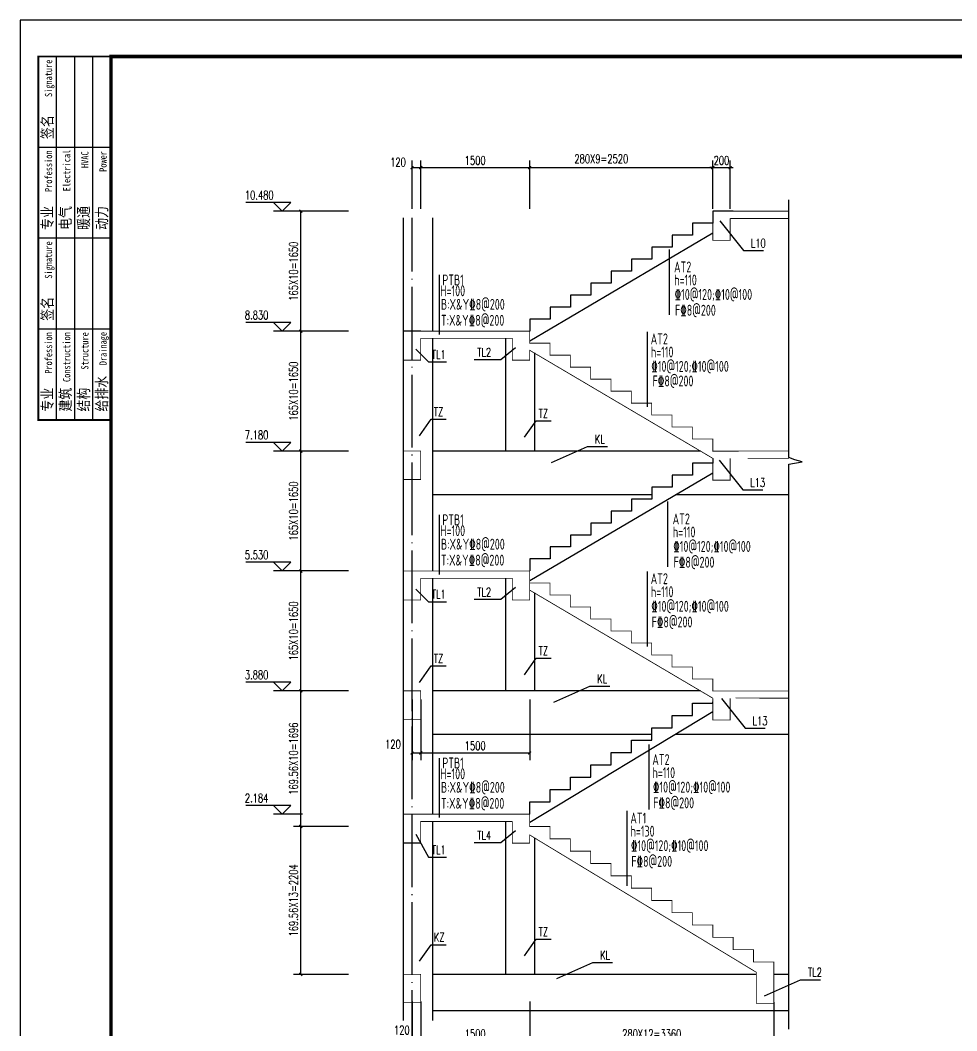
# Model space of a CAD drawing. Extents: x 1051052 to 1482120, y -981644 to -673261.
# Drawn here: x 1422720 to 1448506, y -967454 to -939644 of the extents above; entities that cross this region are included whole.
import ezdxf

# ---------------------------------------------------------------- set-up
doc = ezdxf.new("R2010")
doc.units = 0
doc.header["$LTSCALE"] = 1000
doc.header["$MEASUREMENT"] = 0
doc.linetypes.add('DOTE', pattern=[2.42, 2, -0.2, 0.02, -0.2])
for name, color, linetype in [('A-Fixt', 81, 'Continuous'), ('DIM_ELEV', 3, 'Continuous'), ('DIM_LEAD', 3, 'Continuous'), ('DIM_SYMB', 3, 'Continuous'), ('DOTE', 1, 'DOTE'), ('PUB_DIM', 3, 'Continuous'), ('PUB_TEXT', 7, 'Continuous'), ('S_E_STAIR', 4, 'Continuous'), ('TK', 142, 'Continuous'), ('填充', 8, 'Continuous'), ('楼梯板', 4, 'Continuous')]:
    doc.layers.add(name, color=color, linetype=linetype)
doc.styles.add('_TCH_DIM', font='SIMPLEX', dxfattribs={"bigfont": 'GBCBIG'})
doc.styles.add('_TCH_DIM_T3', font='SIMPLEX', dxfattribs={"width": 0.705882, "bigfont": 'GBCBIG'})
doc.styles.add('HYZT1', font='', dxfattribs={"width": 0.8})
doc.styles.add('TSSD_Norm', font='Tssdeng.shx', dxfattribs={"width": 0.7, "bigfont": 'hztxt.shx'})
doc.styles.get('HYZT1').set_extended_font_data('SimSun')
doc.dimstyles.new('TCH-50&&80', dxfattribs={"dimtxt": 238, "dimasz": 80, "dimexe": 200, "dimexo": 240, "dimgap": 80, "dimtad": 1, "dimdec": 0, "dimlfac": 0.5, "dimzin": 0, "dimdsep": 46, "dimtxsty": '_TCH_DIM_T3', "dimblk": 'ARCHTICK', "dimcen": 0.09, "dimclrt": 7, "dimazin": 2, "dimtfac": 1, "dimtdec": 0, "dimtix": 1, "dimtmove": 2, "dimatfit": 3, "dimfxl": 0, "dimtolj": 1, "dimtzin": 0, "dimarcsym": 0})

# ---------------------------------------------------------------- blocks, each defined once
blk = doc.blocks.new('_ArchTick')
at = {"color": 0, "linetype": 'ByBlock', "const_width": 0.4}
blk.add_lwpolyline([(-0.5, -0.5), (0.5, 0.5)], dxfattribs=at)
blk = doc.blocks.new('*D653')
at = {"layer": 'Defpoints', "color": 0, "transparency": 16777216}
for p in [(1433747, -943701), (1433507, -945079), (1433747, -945079)]:
    blk.add_point(p, dxfattribs=at)
at = {"layer": 'PUB_DIM', "color": 0, "lineweight": -2, "transparency": 16777216}
for p, q in [((1433507, -944839), (1433507, -943501)), ((1433747, -944839), (1433747, -943501)), ((1433507, -943701), (1433747, -943701))]:
    blk.add_line(p, q, dxfattribs=at)
at = {"layer": 'PUB_DIM', "color": 0, "lineweight": -2, "transparency": 16777216, "xscale": 80, "yscale": 80, "zscale": 80, "rotation": 180}
blk.add_blockref('_ArchTick', (1433507, -943701), dxfattribs=at)
at = {"layer": 'PUB_DIM', "color": 0, "lineweight": -2, "transparency": 16777216, "xscale": 80, "yscale": 80, "zscale": 80}
blk.add_blockref('_ArchTick', (1433747, -943701), dxfattribs=at)
at = {"layer": 'PUB_DIM', "color": 7, "transparency": 16777216, "insert": (1433121, -943549), "char_height": 238, "attachment_point": 5, "style": '_TCH_DIM_T3'}
blk.add_mtext('\\A1;120', dxfattribs=at)
blk = doc.blocks.new('*D654')
at = {"layer": 'Defpoints', "color": 0, "transparency": 16777216}
for p in [(1436747, -943701), (1433747, -945079), (1436747, -945079)]:
    blk.add_point(p, dxfattribs=at)
at = {"layer": 'PUB_DIM', "color": 0, "lineweight": -2, "transparency": 16777216}
for p, q in [((1433747, -944839), (1433747, -943501)), ((1436747, -944839), (1436747, -943501)), ((1433747, -943701), (1436747, -943701))]:
    blk.add_line(p, q, dxfattribs=at)
at = {"layer": 'PUB_DIM', "color": 0, "lineweight": -2, "transparency": 16777216, "xscale": 80, "yscale": 80, "zscale": 80, "rotation": 180}
blk.add_blockref('_ArchTick', (1433747, -943701), dxfattribs=at)
at = {"layer": 'PUB_DIM', "color": 0, "lineweight": -2, "transparency": 16777216, "xscale": 80, "yscale": 80, "zscale": 80}
blk.add_blockref('_ArchTick', (1436747, -943701), dxfattribs=at)
at = {"layer": 'PUB_DIM', "color": 7, "transparency": 16777216, "insert": (1435247, -943502), "char_height": 238, "attachment_point": 5, "style": '_TCH_DIM_T3'}
blk.add_mtext('\\A1;1500', dxfattribs=at)
blk = doc.blocks.new('*D655')
at = {"layer": 'Defpoints', "color": 0, "transparency": 16777216}
for p in [(1441787, -943701), (1436747, -945079), (1441787, -945079)]:
    blk.add_point(p, dxfattribs=at)
at = {"layer": 'PUB_DIM', "color": 0, "lineweight": -2, "transparency": 16777216}
for p, q in [((1436747, -944839), (1436747, -943501)), ((1441787, -944839), (1441787, -943501)), ((1436747, -943701), (1441787, -943701))]:
    blk.add_line(p, q, dxfattribs=at)
at = {"layer": 'PUB_DIM', "color": 0, "lineweight": -2, "transparency": 16777216, "xscale": 80, "yscale": 80, "zscale": 80, "rotation": 180}
blk.add_blockref('_ArchTick', (1436747, -943701), dxfattribs=at)
at = {"layer": 'PUB_DIM', "color": 0, "lineweight": -2, "transparency": 16777216, "xscale": 80, "yscale": 80, "zscale": 80}
blk.add_blockref('_ArchTick', (1441787, -943701), dxfattribs=at)
at = {"layer": 'PUB_DIM', "color": 7, "transparency": 16777216, "insert": (1438719, -943458), "char_height": 238, "attachment_point": 5, "style": '_TCH_DIM_T3'}
blk.add_mtext('\\A1;280X9=2520', dxfattribs=at)
blk = doc.blocks.new('*D656')
at = {"layer": 'Defpoints', "color": 0, "transparency": 16777216}
for p in [(1442267, -943701), (1441787, -945079), (1442267, -945079)]:
    blk.add_point(p, dxfattribs=at)
at = {"layer": 'PUB_DIM', "color": 0, "lineweight": -2, "transparency": 16777216}
for p, q in [((1441787, -944839), (1441787, -943501)), ((1442267, -944839), (1442267, -943501)), ((1441787, -943701), (1441707, -943701)), ((1441787, -943701), (1442267, -943701)), ((1442267, -943701), (1442347, -943701))]:
    blk.add_line(p, q, dxfattribs=at)
at = {"layer": 'PUB_DIM', "color": 0, "lineweight": -2, "transparency": 16777216, "xscale": 80, "yscale": 80, "zscale": 80}
blk.add_blockref('_ArchTick', (1441787, -943701), dxfattribs=at)
at = {"layer": 'PUB_DIM', "color": 0, "lineweight": -2, "transparency": 16777216, "xscale": 80, "yscale": 80, "zscale": 80, "rotation": 180}
blk.add_blockref('_ArchTick', (1442267, -943701), dxfattribs=at)
at = {"layer": 'PUB_DIM', "color": 7, "transparency": 16777216, "insert": (1442027, -943502), "char_height": 238, "attachment_point": 5, "style": '_TCH_DIM_T3'}
blk.add_mtext('\\A1;200', dxfattribs=at)
blk = doc.blocks.new('*D657')
at = {"layer": 'Defpoints', "color": 0, "transparency": 16777216}
for p in [(1433507, -958101), (1433747, -958101), (1433747, -959808)]:
    blk.add_point(p, dxfattribs=at)
at = {"layer": 'PUB_DIM', "color": 0, "lineweight": -2, "transparency": 16777216}
for p, q in [((1433507, -958341), (1433507, -960008)), ((1433747, -958341), (1433747, -960008)), ((1433507, -959808), (1433747, -959808))]:
    blk.add_line(p, q, dxfattribs=at)
at = {"layer": 'PUB_DIM', "color": 0, "lineweight": -2, "transparency": 16777216, "xscale": 80, "yscale": 80, "zscale": 80, "rotation": 180}
blk.add_blockref('_ArchTick', (1433507, -959808), dxfattribs=at)
at = {"layer": 'PUB_DIM', "color": 0, "lineweight": -2, "transparency": 16777216, "xscale": 80, "yscale": 80, "zscale": 80}
blk.add_blockref('_ArchTick', (1433747, -959808), dxfattribs=at)
at = {"layer": 'PUB_DIM', "color": 7, "transparency": 16777216, "insert": (1432982, -959570), "char_height": 238, "attachment_point": 5, "style": '_TCH_DIM_T3'}
blk.add_mtext('\\A1;120', dxfattribs=at)
blk = doc.blocks.new('*D658')
at = {"layer": 'Defpoints', "color": 0, "transparency": 16777216}
for p in [(1433747, -958101), (1436747, -958101), (1436747, -959808)]:
    blk.add_point(p, dxfattribs=at)
at = {"layer": 'PUB_DIM', "color": 0, "lineweight": -2, "transparency": 16777216}
for p, q in [((1433747, -958341), (1433747, -960008)), ((1436747, -958341), (1436747, -960008)), ((1433747, -959808), (1436747, -959808))]:
    blk.add_line(p, q, dxfattribs=at)
at = {"layer": 'PUB_DIM', "color": 0, "lineweight": -2, "transparency": 16777216, "xscale": 80, "yscale": 80, "zscale": 80, "rotation": 180}
blk.add_blockref('_ArchTick', (1433747, -959808), dxfattribs=at)
at = {"layer": 'PUB_DIM', "color": 0, "lineweight": -2, "transparency": 16777216, "xscale": 80, "yscale": 80, "zscale": 80}
blk.add_blockref('_ArchTick', (1436747, -959808), dxfattribs=at)
at = {"layer": 'PUB_DIM', "color": 7, "transparency": 16777216, "insert": (1435247, -959609), "char_height": 238, "attachment_point": 5, "style": '_TCH_DIM_T3'}
blk.add_mtext('\\A1;1500', dxfattribs=at)
blk = doc.blocks.new('*D659')
at = {"layer": 'Defpoints', "color": 0, "transparency": 16777216}
for p in [(1430444, -961831), (1431996, -961831), (1431996, -965901)]:
    blk.add_point(p, dxfattribs=at)
at = {"layer": 'PUB_DIM', "color": 0, "lineweight": -2, "transparency": 16777216}
for p, q in [((1431756, -961831), (1430244, -961831)), ((1430444, -965901), (1430444, -961831)), ((1431756, -965901), (1430244, -965901))]:
    blk.add_line(p, q, dxfattribs=at)
at = {"layer": 'PUB_DIM', "color": 0, "lineweight": -2, "transparency": 16777216, "xscale": 80, "yscale": 80, "zscale": 80}
for p, rotation in [((1430444, -961831), 90), ((1430444, -965901), 270)]:
    blk.add_blockref('_ArchTick', p, dxfattribs=dict(at, rotation=rotation))
at = {"layer": 'PUB_DIM', "color": 7, "transparency": 16777216, "insert": (1430245, -963866), "char_height": 238, "attachment_point": 5, "rotation": 90, "style": '_TCH_DIM_T3'}
blk.add_mtext('\\A1;{\\W0.70588;169.56X13=2204}', dxfattribs=at)
blk = doc.blocks.new('*D660')
at = {"layer": 'Defpoints', "color": 0, "transparency": 16777216}
for p in [(1430444, -958101), (1431996, -958101), (1431996, -961831)]:
    blk.add_point(p, dxfattribs=at)
at = {"layer": 'PUB_DIM', "color": 0, "lineweight": -2, "transparency": 16777216}
for p, q in [((1431756, -958101), (1430244, -958101)), ((1430444, -961831), (1430444, -958101)), ((1431756, -961831), (1430244, -961831))]:
    blk.add_line(p, q, dxfattribs=at)
at = {"layer": 'PUB_DIM', "color": 0, "lineweight": -2, "transparency": 16777216, "xscale": 80, "yscale": 80, "zscale": 80}
for p, rotation in [((1430444, -958101), 90), ((1430444, -961831), 270)]:
    blk.add_blockref('_ArchTick', p, dxfattribs=dict(at, rotation=rotation))
at = {"layer": 'PUB_DIM', "color": 7, "transparency": 16777216, "insert": (1430245, -959966), "char_height": 238, "attachment_point": 5, "rotation": 90, "style": '_TCH_DIM_T3'}
blk.add_mtext('\\A1;{\\W0.70588;169.56X10=1696}', dxfattribs=at)
blk = doc.blocks.new('*D661')
at = {"layer": 'Defpoints', "color": 0, "transparency": 16777216}
for p in [(1430444, -954801), (1431996, -954801), (1431996, -958101)]:
    blk.add_point(p, dxfattribs=at)
at = {"layer": 'PUB_DIM', "color": 0, "lineweight": -2, "transparency": 16777216}
for p, q in [((1431756, -954801), (1430244, -954801)), ((1430444, -958101), (1430444, -954801)), ((1431756, -958101), (1430244, -958101))]:
    blk.add_line(p, q, dxfattribs=at)
at = {"layer": 'PUB_DIM', "color": 0, "lineweight": -2, "transparency": 16777216, "xscale": 80, "yscale": 80, "zscale": 80}
for p, rotation in [((1430444, -954801), 90), ((1430444, -958101), 270)]:
    blk.add_blockref('_ArchTick', p, dxfattribs=dict(at, rotation=rotation))
at = {"layer": 'PUB_DIM', "color": 7, "transparency": 16777216, "insert": (1430245, -956451), "char_height": 238, "attachment_point": 5, "rotation": 90, "style": '_TCH_DIM_T3'}
blk.add_mtext('\\A1;{\\W0.70588;165X10=1650}', dxfattribs=at)
blk = doc.blocks.new('*D662')
at = {"layer": 'Defpoints', "color": 0, "transparency": 16777216}
for p in [(1430444, -951501), (1431996, -951501), (1431996, -954801)]:
    blk.add_point(p, dxfattribs=at)
at = {"layer": 'PUB_DIM', "color": 0, "lineweight": -2, "transparency": 16777216}
for p, q in [((1431756, -951501), (1430244, -951501)), ((1430444, -954801), (1430444, -951501)), ((1431756, -954801), (1430244, -954801))]:
    blk.add_line(p, q, dxfattribs=at)
at = {"layer": 'PUB_DIM', "color": 0, "lineweight": -2, "transparency": 16777216, "xscale": 80, "yscale": 80, "zscale": 80}
for p, rotation in [((1430444, -951501), 90), ((1430444, -954801), 270)]:
    blk.add_blockref('_ArchTick', p, dxfattribs=dict(at, rotation=rotation))
at = {"layer": 'PUB_DIM', "color": 7, "transparency": 16777216, "insert": (1430245, -953151), "char_height": 238, "attachment_point": 5, "rotation": 90, "style": '_TCH_DIM_T3'}
blk.add_mtext('\\A1;{\\W0.70588;165X10=1650}', dxfattribs=at)
blk = doc.blocks.new('*D663')
at = {"layer": 'Defpoints', "color": 0, "transparency": 16777216}
for p in [(1430444, -948201), (1431996, -948201), (1431996, -951501)]:
    blk.add_point(p, dxfattribs=at)
at = {"layer": 'PUB_DIM', "color": 0, "lineweight": -2, "transparency": 16777216}
for p, q in [((1431756, -948201), (1430244, -948201)), ((1430444, -951501), (1430444, -948201)), ((1431756, -951501), (1430244, -951501))]:
    blk.add_line(p, q, dxfattribs=at)
at = {"layer": 'PUB_DIM', "color": 0, "lineweight": -2, "transparency": 16777216, "xscale": 80, "yscale": 80, "zscale": 80}
for p, rotation in [((1430444, -948201), 90), ((1430444, -951501), 270)]:
    blk.add_blockref('_ArchTick', p, dxfattribs=dict(at, rotation=rotation))
at = {"layer": 'PUB_DIM', "color": 7, "transparency": 16777216, "insert": (1430245, -949851), "char_height": 238, "attachment_point": 5, "rotation": 90, "style": '_TCH_DIM_T3'}
blk.add_mtext('\\A1;{\\W0.70588;165X10=1650}', dxfattribs=at)
blk = doc.blocks.new('*D664')
at = {"layer": 'Defpoints', "color": 0, "transparency": 16777216}
for p in [(1430444, -944901), (1431996, -944901), (1431996, -948201)]:
    blk.add_point(p, dxfattribs=at)
at = {"layer": 'PUB_DIM', "color": 0, "lineweight": -2, "transparency": 16777216}
for p, q in [((1431756, -944901), (1430244, -944901)), ((1430444, -948201), (1430444, -944901)), ((1431756, -948201), (1430244, -948201))]:
    blk.add_line(p, q, dxfattribs=at)
at = {"layer": 'PUB_DIM', "color": 0, "lineweight": -2, "transparency": 16777216, "xscale": 80, "yscale": 80, "zscale": 80}
for p, rotation in [((1430444, -944901), 90), ((1430444, -948201), 270)]:
    blk.add_blockref('_ArchTick', p, dxfattribs=dict(at, rotation=rotation))
at = {"layer": 'PUB_DIM', "color": 7, "transparency": 16777216, "insert": (1430245, -946551), "char_height": 238, "attachment_point": 5, "rotation": 90, "style": '_TCH_DIM_T3'}
blk.add_mtext('\\A1;{\\W0.70588;165X10=1650}', dxfattribs=at)
blk = doc.blocks.new('*D665')
at = {"layer": 'Defpoints', "color": 0, "transparency": 16777216}
for p in [(1433507, -966410), (1433747, -966410), (1433747, -967736)]:
    blk.add_point(p, dxfattribs=at)
at = {"layer": 'PUB_DIM', "color": 0, "lineweight": -2, "transparency": 16777216}
for p, q in [((1433507, -966650), (1433507, -967936)), ((1433747, -966650), (1433747, -967936)), ((1433507, -967736), (1433747, -967736))]:
    blk.add_line(p, q, dxfattribs=at)
at = {"layer": 'PUB_DIM', "color": 0, "lineweight": -2, "transparency": 16777216, "xscale": 80, "yscale": 80, "zscale": 80, "rotation": 180}
blk.add_blockref('_ArchTick', (1433507, -967736), dxfattribs=at)
at = {"layer": 'PUB_DIM', "color": 0, "lineweight": -2, "transparency": 16777216, "xscale": 80, "yscale": 80, "zscale": 80}
blk.add_blockref('_ArchTick', (1433747, -967736), dxfattribs=at)
at = {"layer": 'PUB_DIM', "color": 7, "transparency": 16777216, "insert": (1433227, -967433), "char_height": 238, "attachment_point": 5, "style": '_TCH_DIM_T3'}
blk.add_mtext('\\A1;120', dxfattribs=at)
blk = doc.blocks.new('*D666')
at = {"layer": 'Defpoints', "color": 0, "transparency": 16777216}
for p in [(1433747, -966410), (1436747, -966410), (1436747, -967736)]:
    blk.add_point(p, dxfattribs=at)
at = {"layer": 'PUB_DIM', "color": 0, "lineweight": -2, "transparency": 16777216}
for p, q in [((1433747, -966650), (1433747, -967936)), ((1436747, -966650), (1436747, -967936)), ((1433747, -967736), (1436747, -967736))]:
    blk.add_line(p, q, dxfattribs=at)
at = {"layer": 'PUB_DIM', "color": 0, "lineweight": -2, "transparency": 16777216, "xscale": 80, "yscale": 80, "zscale": 80, "rotation": 180}
blk.add_blockref('_ArchTick', (1433747, -967736), dxfattribs=at)
at = {"layer": 'PUB_DIM', "color": 0, "lineweight": -2, "transparency": 16777216, "xscale": 80, "yscale": 80, "zscale": 80}
blk.add_blockref('_ArchTick', (1436747, -967736), dxfattribs=at)
at = {"layer": 'PUB_DIM', "color": 7, "transparency": 16777216, "insert": (1435247, -967537), "char_height": 238, "attachment_point": 5, "style": '_TCH_DIM_T3'}
blk.add_mtext('\\A1;1500', dxfattribs=at)
blk = doc.blocks.new('*D667')
at = {"layer": 'Defpoints', "color": 0, "transparency": 16777216}
for p in [(1436747, -966423), (1443467, -966423), (1443467, -967736)]:
    blk.add_point(p, dxfattribs=at)
at = {"layer": 'PUB_DIM', "color": 0, "lineweight": -2, "transparency": 16777216}
for p, q in [((1436747, -966663), (1436747, -967936)), ((1443467, -966663), (1443467, -967936)), ((1436747, -967736), (1443467, -967736))]:
    blk.add_line(p, q, dxfattribs=at)
at = {"layer": 'PUB_DIM', "color": 0, "lineweight": -2, "transparency": 16777216, "xscale": 80, "yscale": 80, "zscale": 80, "rotation": 180}
blk.add_blockref('_ArchTick', (1436747, -967736), dxfattribs=at)
at = {"layer": 'PUB_DIM', "color": 0, "lineweight": -2, "transparency": 16777216, "xscale": 80, "yscale": 80, "zscale": 80}
blk.add_blockref('_ArchTick', (1443467, -967736), dxfattribs=at)
at = {"layer": 'PUB_DIM', "color": 7, "transparency": 16777216, "insert": (1440107, -967537), "char_height": 238, "attachment_point": 5, "style": '_TCH_DIM_T3'}
blk.add_mtext('\\A1;{\\W0.70588;280X12=3360}', dxfattribs=at)
blk = doc.blocks.new('A$C71AA4010')
at = {"layer": 'TK'}
for p, q in [((500, -11000), (500, -1000)), ((2500, -1000), (500, -1000)), ((1000, -11000), (1000, -1000)), ((1500, -11000), (1500, -1000)), ((2000, -11000), (2000, -1000)), ((2500, -3500), (500, -3500)), ((2500, -3500), (500, -3500)), ((2500, -6000), (500, -6000)), ((2500, -8500), (500, -8500)), ((2500, -11000), (500, -11000))]:
    blk.add_line(p, q, dxfattribs=at)
at = {"layer": 'TK', "const_width": 50}
blk.add_lwpolyline([(500, -1000), (2500, -1000), (2500, -11000), (500, -11000)], close=True, dxfattribs=at)
blk.add_lwpolyline([(2500, -4000), (2500, -11000)], dxfattribs=at)
at = {"layer": 'TK', "style": 'HYZT1', "width": 0.8}
for s, height, p in [('Signature', 200, (880, -2113)), ('签名', 300, (895, -3270)), ('Profession', 200, (880, -4728)), ('Electrical', 200, (1380, -4708)), ('HVAC', 200, (1880, -4067)), ('Power', 200, (2380, -4173)), ('专业', 300, (895, -5770)), ('电气', 300, (1395, -5770)), ('暖通', 300, (1895, -5770)), ('动力', 300, (2395, -5770)), ('Signature', 200, (880, -7113)), ('签名', 300, (895, -8270)), ('Profession', 200, (880, -9728)), ('Construction', 200, (1380, -9956)), ('Structure', 200, (1880, -9614)), ('Drainage', 200, (2380, -9494)), ('给排水', 300, (2395, -10770)), ('专业', 300, (895, -10770)), ('建筑', 300, (1395, -10770)), ('结构', 300, (1895, -10770))]:
    blk.add_text(s, height=height, rotation=90, dxfattribs=at).set_placement(p)
blk = doc.blocks.new('A2K')
at = {"layer": 'TK'}
blk.add_lwpolyline([(0, 0), (59400, 0), (59400, 42000), (0, 42000)], close=True, dxfattribs=at)
at = {"layer": 'TK', "const_width": 100}
blk.add_lwpolyline([(2500, 1000), (58400, 1000), (58400, 41000), (2500, 41000)], close=True, dxfattribs=at)
blk.add_blockref('A$C71AA4010', (0, 42000))

msp = doc.modelspace()

# ---------------------------------------------------------------- linework, layer by layer
for p, q in [((1436084.457, -948400.568), (1436084.457, -951500.568)), ((1436879.023, -948798.192), (1436879.023, -951500.568)), ((1441447.949, -951500.568), (1434066.988, -951500.568)), ((1440106.988, -952700.568), (1434066.988, -952700.568)), ((1443882.022, -952700.568), (1440761.879, -952700.568)), ((1436084.457, -955000.568), (1436084.457, -958100.568)), ((1436879.023, -955398.192), (1436879.023, -958100.568)), ((1441447.949, -958100.568), (1434066.988, -958100.568)), ((1440106.988, -959300.568), (1434066.988, -959300.568)), ((1443882.022, -959300.568), (1440752.783, -959300.568)), ((1436084.457, -961692.55), (1436084.457, -965900.568)), ((1436879.023, -962145.468), (1436879.023, -965900.568))]:
    msp.add_line(p, q)
at = {"layer": 'A-Fixt', "color": 0}
msp.add_lwpolyline([(1433746.988, -948200.568), (1433266.988, -948200.568)], dxfattribs=at)
at = {"layer": 'DIM_ELEV'}
for p, q in [((1430171.997, -944660.568), (1428929.197, -944660.568)), ((1429931.997, -944900.568), (1429691.997, -944660.568)), ((1429931.997, -944900.568), (1430171.997, -944660.568)), ((1430491.997, -944900.568), (1429691.997, -944900.568)), ((1430171.997, -947960.568), (1428929.197, -947960.568)), ((1429931.997, -948200.568), (1429691.997, -947960.568)), ((1429931.997, -948200.568), (1430171.997, -947960.568)), ((1430491.997, -948200.568), (1429691.997, -948200.568)), ((1430171.997, -951260.568), (1428929.197, -951260.568)), ((1429931.997, -951500.568), (1429691.997, -951260.568)), ((1429931.997, -951500.568), (1430171.997, -951260.568)), ((1430491.997, -951500.568), (1429691.997, -951500.568)), ((1430171.997, -954560.568), (1428929.197, -954560.568)), ((1429931.997, -954800.568), (1429691.997, -954560.568)), ((1429931.997, -954800.568), (1430171.997, -954560.568)), ((1430491.997, -954800.568), (1429691.997, -954800.568)), ((1430171.997, -957860.568), (1428929.197, -957860.568)), ((1429931.997, -958100.568), (1429691.997, -957860.568)), ((1429931.997, -958100.568), (1430171.997, -957860.568)), ((1430491.997, -958100.568), (1429691.997, -958100.568)), ((1430171.997, -961252.55), (1428929.197, -961252.55)), ((1429931.997, -961492.55), (1429691.997, -961252.55)), ((1429931.997, -961492.55), (1430171.997, -961252.55)), ((1430491.997, -961492.55), (1429691.997, -961492.55))]:
    msp.add_line(p, q, dxfattribs=at)
at = {"layer": 'DIM_LEAD'}
for p, q in [((1441981.128, -945166.813), (1442635.985, -945983.621)), ((1442635.985, -945983.621), (1443184.232, -945983.621)), ((1433616.126, -948698.618), (1433963.048, -949045.54)), ((1436359.272, -948658.202), (1435951.088, -948986.387)), ((1433963.048, -949045.54), (1434456.25, -949045.54)), ((1435951.088, -948986.387), (1435220.335, -948986.387)), ((1433715.96, -951079.403), (1434033.643, -950624.294)), ((1434033.643, -950624.294), (1434446.635, -950624.294)), ((1436604.134, -951121.936), (1436921.817, -950666.827)), ((1436921.817, -950666.827), (1437334.809, -950666.827)), ((1437348.1, -951813.165), (1438339.735, -951373.1)), ((1438339.735, -951373.1), (1438887.982, -951373.1)), ((1441964.396, -951754.59), (1442619.252, -952571.398)), ((1442619.252, -952571.398), (1443167.499, -952571.398)), ((1436359.272, -955258.202), (1435951.088, -955586.387)), ((1433616.126, -955298.618), (1433963.048, -955645.54)), ((1433963.048, -955645.54), (1434456.25, -955645.54)), ((1435951.088, -955586.387), (1435220.335, -955586.387)), ((1436604.134, -957656.847), (1436921.817, -957201.739)), ((1436921.817, -957201.739), (1437334.809, -957201.739)), ((1433715.96, -957866.529), (1434033.643, -957411.42)), ((1434033.643, -957411.42), (1434446.635, -957411.42)), ((1437414.504, -958413.165), (1438406.138, -957973.1)), ((1438406.138, -957973.1), (1438954.385, -957973.1)), ((1442028.772, -958313.472), (1442683.629, -959130.281)), ((1442683.629, -959130.281), (1443231.876, -959130.281)), ((1433616.126, -962044.95), (1433963.048, -962675.86)), ((1436359.272, -961950.183), (1435951.088, -962278.369)), ((1435951.088, -962278.369), (1435220.335, -962278.369)), ((1433963.048, -962675.86), (1434456.25, -962675.86)), ((1436604.134, -965386.858), (1436921.817, -964931.749)), ((1436921.817, -964931.749), (1437334.809, -964931.749)), ((1433715.96, -965539.587), (1434033.643, -965084.479)), ((1434033.643, -965084.479), (1434446.635, -965084.479)), ((1437491.197, -966015.585), (1438482.832, -965575.521)), ((1438482.832, -965575.521), (1439031.079, -965575.521)), ((1443211.234, -966487.421), (1444202.868, -966047.357)), ((1444202.868, -966047.357), (1444751.115, -966047.357))]:
    msp.add_line(p, q, dxfattribs=at)
at = {"layer": 'DIM_SYMB'}
for p, q in [((1440592.636, -947750.927), (1440592.636, -945955.509)), ((1439994.83, -950281.233), (1439994.83, -948216.854)), ((1439994.83, -950281.233), (1439994.83, -948216.854)), ((1440554.44, -954684.984), (1440554.44, -952889.566)), ((1439994.83, -956881.233), (1439994.83, -954816.854)), ((1440039.56, -961367.177), (1440039.56, -959571.76)), ((1439434.83, -963468.914), (1439434.83, -961404.536))]:
    msp.add_line(p, q, dxfattribs=at)
msp.add_lwpolyline([(1443882.022, -967410.349), (1443882.022, -951860.393), (1444249.714, -951799.246), (1444050.022, -951740), (1443882.022, -951680.393), (1443882.022, -944590.393)], dxfattribs=at)
at = {"layer": 'DOTE', "linetype": 'DOTE'}
msp.add_line((1433506.988, -968338.304), (1433506.988, -945079.49), dxfattribs=at)
at = {"layer": 'PUB_TEXT'}
for p, q in [((1434260.72, -947773.597), (1434260.72, -946655.217)), ((1434260.72, -948295.394), (1434260.72, -947773.597)), ((1434260.72, -954373.597), (1434260.72, -953255.217)), ((1434260.72, -954895.394), (1434260.72, -954373.597)), ((1434260.72, -961065.579), (1434260.72, -959947.199)), ((1434260.72, -961587.376), (1434260.72, -961065.579))]:
    msp.add_line(p, q, dxfattribs=at)
at = {"layer": 'S_E_STAIR'}
msp.add_lwpolyline([(1441786.988, -958674.283), (1436746.988, -961726.363)], dxfattribs=at)
at = {"layer": '楼梯板'}
for p, q in [((1433266.988, -945079.49), (1433266.988, -967175.361)), ((1434066.988, -945079.49), (1434066.988, -948200.568)), ((1436746.988, -948466.486), (1441786.988, -945496.486)), ((1434066.988, -948400.568), (1434066.988, -954800.568)), ((1436746.988, -955066.486), (1441786.988, -952096.486)), ((1434066.988, -955000.568), (1434066.988, -961492.55)), ((1436746.988, -961492.55), (1436746.988, -961492.55)), ((1434066.988, -961692.55), (1434066.988, -967175.361)), ((1433746.988, -962292.55), (1433266.988, -962292.55)), ((1442986.988, -965900.568), (1434066.988, -965900.568)), ((1443882.022, -965900.568), (1443466.988, -965900.568)), ((1443882.022, -966900.568), (1434066.988, -966900.568))]:
    msp.add_line(p, q, dxfattribs=at)
for points in [[(1442346.988, -944899.786), (1442346.988, -944899.786), (1442346.988, -944899.786), (1442346.988, -944899.786), (1441786.988, -944899.786), (1441786.988, -945230.568), (1441226.988, -945230.568), (1441226.988, -945560.568), (1440666.988, -945560.568), (1440666.988, -945890.568), (1440106.988, -945890.568), (1440106.988, -946220.568), (1439546.988, -946220.568), (1439546.988, -946550.568), (1438986.988, -946550.568), (1438986.988, -946880.568), (1438426.988, -946880.568), (1438426.988, -947210.568), (1437866.988, -947210.568), (1437866.988, -947540.568), (1437306.988, -947540.568), (1437306.988, -947870.568), (1436746.988, -947870.568), (1436746.988, -948200.568)], [(1441786.988, -951700.568), (1441786.988, -951830.568), (1441226.988, -951830.568), (1441226.988, -952160.568), (1440666.988, -952160.568), (1440666.988, -952490.568), (1440106.988, -952490.568), (1440106.988, -952820.568), (1439546.988, -952820.568), (1439546.988, -953150.568), (1438986.988, -953150.568), (1438986.988, -953480.568), (1438426.988, -953480.568), (1438426.988, -953810.568), (1437866.988, -953810.568), (1437866.988, -954140.568), (1437306.988, -954140.568), (1437306.988, -954470.568), (1436746.988, -954470.568), (1436746.988, -954800.568)], [(1436746.988, -961492.55), (1436746.988, -961153.43), (1437306.988, -961153.43), (1437306.988, -960814.31), (1437866.988, -960814.31), (1437866.988, -960475.19), (1438426.988, -960475.19), (1438426.988, -960136.07), (1438986.988, -960136.07), (1438986.988, -959796.95), (1439546.988, -959796.95), (1439546.988, -959457.83), (1440106.988, -959457.83), (1440106.988, -959118.71), (1440666.988, -959118.71), (1440666.988, -958779.59), (1441226.988, -958779.59), (1441226.988, -958440.47), (1441786.988, -958440.47), (1441786.988, -958402.131)]]:
    msp.add_lwpolyline(points, dxfattribs=at)
at = {"layer": '楼梯板', "const_width": 22.5}
for points in [[(1441786.988, -944900.568), (1443882.022, -944900.568)], [(1441786.988, -944900.568), (1441786.988, -945700.568), (1442266.988, -945700.568), (1442266.988, -945100.568), (1442266.988, -945700.568)], [(1443882.022, -945100.568), (1442266.988, -945100.568)], [(1433746.988, -948200.568), (1433266.988, -948200.568), (1433266.988, -949000.568), (1433746.988, -949000.568), (1433746.988, -948400.568)], [(1436746.988, -948530.568), (1436746.988, -948200.568), (1433746.988, -948200.568), (1436746.988, -948200.568), (1436746.988, -948200.568)], [(1442346.988, -951501.35), (1443882.022, -951500.568), (1442346.988, -951501.35), (1442346.988, -951501.35), (1441786.988, -951501.35), (1441786.988, -951170.568), (1441226.988, -951170.568), (1441226.988, -950840.568), (1440666.988, -950840.568), (1440666.988, -950510.568), (1440106.988, -950510.568), (1440106.988, -950180.568), (1439546.988, -950180.568), (1439546.988, -949850.568), (1438986.988, -949850.568), (1438986.988, -949520.568), (1438426.988, -949520.568), (1438426.988, -949190.568), (1437866.988, -949190.568), (1437866.988, -948860.568), (1437306.988, -948860.568), (1437306.988, -948530.568), (1436746.988, -948530.568), (1436746.988, -948200.568)], [(1433746.988, -954800.568), (1433266.988, -954800.568), (1433266.988, -955600.568), (1433746.988, -955600.568), (1433746.988, -955000.568)], [(1433746.988, -954800.568), (1433266.988, -954800.568)], [(1441786.988, -958300.568), (1441786.988, -958300.568), (1441786.988, -958300.568), (1436746.988, -955327.459), (1436746.988, -955600.568), (1436266.988, -955600.568), (1436266.988, -955000.568), (1433746.988, -955000.568), (1436266.988, -955000.568), (1436266.988, -955600.568), (1436746.988, -955600.568), (1436746.988, -954800.568), (1433746.988, -954800.568), (1436746.988, -954800.568), (1436746.988, -954800.568)], [(1442346.988, -958101.35), (1443882.022, -958100.891), (1442346.988, -958101.35), (1442346.988, -958101.35), (1441786.988, -958101.35), (1441786.988, -957770.568), (1441226.988, -957770.568), (1441226.988, -957440.568), (1440666.988, -957440.568), (1440666.988, -957110.568), (1440106.988, -957110.568), (1440106.988, -956780.568), (1439546.988, -956780.568), (1439546.988, -956450.568), (1438986.988, -956450.568), (1438986.988, -956120.568), (1438426.988, -956120.568), (1438426.988, -955790.568), (1437866.988, -955790.568), (1437866.988, -955460.568), (1437306.988, -955460.568), (1437306.988, -955130.568), (1436746.988, -955130.568), (1436746.988, -954800.568)], [(1433746.988, -955600.568), (1433266.988, -955600.568)], [(1441786.988, -958300.568), (1441786.988, -958900.568), (1442266.988, -958900.568), (1442266.988, -958300.568), (1442266.988, -958900.568)], [(1433746.988, -961492.55), (1436746.988, -961492.55), (1433746.988, -961492.55), (1433266.988, -961492.55), (1433266.988, -962292.55), (1433746.988, -962292.55), (1433746.988, -961692.55), (1436266.988, -961692.55), (1433746.988, -961692.55)], [(1443466.988, -965901.37), (1443466.988, -965562.23), (1442906.988, -965562.23), (1442906.988, -965223.09), (1442346.988, -965223.09), (1442346.988, -964883.95), (1441786.988, -964883.95), (1441786.988, -964544.81), (1441226.988, -964544.81), (1441226.988, -964205.67), (1440666.988, -964205.67), (1440666.988, -963866.53), (1440106.988, -963866.53), (1440106.988, -963527.39), (1439546.988, -963527.39), (1439546.988, -963188.25), (1438986.988, -963188.25), (1438986.988, -962849.11), (1438426.988, -962849.11), (1438426.988, -962509.97), (1437866.988, -962509.97), (1437866.988, -962170.83), (1437306.988, -962170.83), (1437306.988, -961831.69), (1436746.988, -961831.69), (1436746.988, -961492.55), (1436746.988, -961831.69)], [(1443466.988, -966700.568), (1443466.988, -965900.568), (1443466.988, -966700.568), (1442986.988, -966700.568), (1442986.988, -965844.495), (1436746.988, -962065.507), (1436746.988, -962292.55), (1436746.988, -962065.507)]]:
    msp.add_lwpolyline(points, dxfattribs=at)
at = {"layer": '楼梯板'}
msp.add_lwpolyline([(1442266.988, -952300.568, 22.5, 22.5, 0), (1442266.988, -951700.568, 22.5, 22.5, 0), (1442266.988, -952300.568, 22.5, 22.5, 0), (1441786.988, -952300.568, 22.5, 22.5, 0), (1441786.988, -951700.568, 22.5, 22.5, 0), (1441786.988, -951700.568, 22.5, 22.5, 0), (1441786.988, -951700.568, 22.5, 22.5, 0), (1436746.988, -948727.459, 22.5, 22.5, 0), (1436746.988, -949000.568, 22.5, 22.5, 0), (1436266.988, -949000.568, 22.5, 22.5, 0), (1436266.988, -948400.568, 22.5, 22.5, 0), (1433746.988, -948400.568, 22.5, 22.5, 0), (1436266.988, -948400.568, 22.5, 22.5, 0), (1436266.988, -949000.568, 22.5, 22.5, 0), (1436746.988, -949000.568, 22.5, 22.5, 0), (1436746.988, -948727.459, 0, 0, 0)], format="xyseb", dxfattribs=at)
at = {"layer": '楼梯板', "const_width": 22.5}
for points in [[(1433266.988, -949000.568), (1433746.988, -949000.568)], [(1433266.988, -951500.568), (1433746.988, -951500.568), (1433746.988, -952281.949), (1433266.988, -952281.949)], [(1442266.988, -951700.568), (1443882.022, -951700.568)], [(1433266.988, -958100.568), (1433746.988, -958100.568), (1433746.988, -958881.949), (1433266.988, -958881.949)], [(1442266.988, -958300.568), (1443882.022, -958300.568)], [(1436266.988, -962292.55), (1436266.988, -961692.55), (1436266.988, -962292.55), (1436746.988, -962292.55)], [(1433266.988, -965900.568), (1433746.988, -965900.568), (1433746.988, -966681.949), (1433266.988, -966681.949)]]:
    msp.add_lwpolyline(points, close=True, dxfattribs=at)

# ---------------------------------------------------------------- block references
at = {"layer": '填充'}
msp.add_blockref('A2K', (1422719.569, -981643.929), dxfattribs=at)

# ---------------------------------------------------------------- texts
at = {"layer": 'PUB_TEXT'}
for s, height, style, width, p in [('10.480', 238, '_TCH_DIM', 0.705882, (1428905.197, -944576.568)), ('L10', 238, '_TCH_DIM', 0.705882, (1442836.232, -945899.621)), ('AT2', 300, 'TSSD_Norm', 0.7, (1440720.638, -946583.772)), ('PTB1', 300, 'TSSD_Norm', 0.7, (1434340.52, -946941.86)), ('h=110', 300, 'TSSD_Norm', 0.7, (1440726.763, -946943.246)), ('H=100', 300, 'TSSD_Norm', 0.7, (1434285.346, -947240.308)), ('B:X&Y%%1328@200', 300, 'TSSD_Norm', 0.7, (1434303.288, -947612.949)), ('F%%1328@200', 300, 'TSSD_Norm', 0.7, (1440747.39, -947774.698)), ('8.830', 238, '_TCH_DIM', 0.705882, (1428905.197, -947876.568)), ('T:X&Y%%1328@200', 300, 'TSSD_Norm', 0.7, (1434303.288, -948052.549)), ('AT2', 300, 'TSSD_Norm', 0.7, (1440077.711, -948563.563)), ('TL1', 238, '_TCH_DIM', 0.705882, (1434052.25, -948961.54)), ('TL2', 238, '_TCH_DIM', 0.705882, (1435304.335, -948902.387)), ('h=110', 300, 'TSSD_Norm', 0.7, (1440083.836, -948923.037)), ('F%%1328@200', 300, 'TSSD_Norm', 0.7, (1440131.133, -949721.793)), ('TZ', 238, '_TCH_DIM', 0.705882, (1434106.635, -950540.294)), ('TZ', 238, '_TCH_DIM', 0.705882, (1436994.809, -950582.827)), ('7.180', 238, '_TCH_DIM', 0.705882, (1428905.197, -951176.568)), ('KL', 238, '_TCH_DIM', 0.705882, (1438539.982, -951289.1)), ('L13', 238, '_TCH_DIM', 0.705882, (1442819.499, -952487.398)), ('PTB1', 300, 'TSSD_Norm', 0.7, (1434340.52, -953541.86)), ('AT2', 300, 'TSSD_Norm', 0.7, (1440682.442, -953517.829)), ('H=100', 300, 'TSSD_Norm', 0.7, (1434285.346, -953840.308)), ('h=110', 300, 'TSSD_Norm', 0.7, (1440688.567, -953877.303)), ('B:X&Y%%1328@200', 300, 'TSSD_Norm', 0.7, (1434303.288, -954212.949)), ('5.530', 238, '_TCH_DIM', 0.705882, (1428905.197, -954476.568)), ('T:X&Y%%1328@200', 300, 'TSSD_Norm', 0.7, (1434303.288, -954652.549)), ('F%%1328@200', 300, 'TSSD_Norm', 0.7, (1440709.194, -954708.755)), ('AT2', 300, 'TSSD_Norm', 0.7, (1440077.711, -955163.563)), ('TL2', 238, '_TCH_DIM', 0.705882, (1435304.335, -955502.387)), ('h=110', 300, 'TSSD_Norm', 0.7, (1440083.836, -955523.037)), ('TL1', 238, '_TCH_DIM', 0.705882, (1434052.25, -955561.54)), ('F%%1328@200', 300, 'TSSD_Norm', 0.7, (1440104.463, -956354.488)), ('TZ', 238, '_TCH_DIM', 0.705882, (1436994.809, -957117.739)), ('TZ', 238, '_TCH_DIM', 0.705882, (1434106.635, -957327.42)), ('3.880', 238, '_TCH_DIM', 0.705882, (1428905.197, -957776.568)), ('KL', 238, '_TCH_DIM', 0.705882, (1438606.385, -957889.1)), ('L13', 238, '_TCH_DIM', 0.705882, (1442883.876, -959046.281)), ('PTB1', 300, 'TSSD_Norm', 0.7, (1434340.52, -960233.842)), ('AT2', 300, 'TSSD_Norm', 0.7, (1440122.442, -960140.944)), ('H=100', 300, 'TSSD_Norm', 0.7, (1434285.346, -960532.29)), ('h=110', 300, 'TSSD_Norm', 0.7, (1440128.567, -960500.418)), ('B:X&Y%%1328@200', 300, 'TSSD_Norm', 0.7, (1434303.288, -960904.93)), ('2.184', 238, '_TCH_DIM', 0.705882, (1428905.197, -961168.55)), ('T:X&Y%%1328@200', 300, 'TSSD_Norm', 0.7, (1434303.288, -961344.53)), ('F%%1328@200', 300, 'TSSD_Norm', 0.7, (1440149.194, -961331.869)), ('AT1', 300, 'TSSD_Norm', 0.7, (1439517.711, -961751.244)), ('h=130', 300, 'TSSD_Norm', 0.7, (1439523.836, -962110.718)), ('TL4', 238, '_TCH_DIM', 0.705882, (1435304.335, -962194.369)), ('TL1', 238, '_TCH_DIM', 0.705882, (1434052.25, -962591.86)), ('F%%1328@200', 300, 'TSSD_Norm', 0.7, (1439544.463, -962942.17)), ('TZ', 238, '_TCH_DIM', 0.705882, (1436994.809, -964847.749)), ('KZ', 238, '_TCH_DIM', 0.705882, (1434106.635, -965000.479)), ('KL', 238, '_TCH_DIM', 0.705882, (1438683.079, -965491.521)), ('TL2', 238, '_TCH_DIM', 0.705882, (1444410.358, -965963.357))]:
    msp.add_text(s, height=height, dxfattribs=dict(at, style=style, width=width)).set_placement(p)
at = {"layer": 'PUB_TEXT', "color": 211, "style": 'TSSD_Norm', "width": 0.7}
for p in [(1440737.346, -947341.472), (1440094.419, -949321.263), (1440699.15, -954275.529), (1440094.419, -955921.263), (1440139.15, -960898.644), (1439534.419, -962508.945)]:
    msp.add_text('%%13210@120;%%13210@100', height=300, dxfattribs=at).set_placement(p)

# ---------------------------------------------------------------- dimensions: what is measured, and where the dimension line sits
at = {"layer": 'PUB_DIM'}
dim = msp.add_linear_dim(base=(1441786.988, -943700.796), p1=(1436746.988, -945079.49), p2=(1441786.988, -945079.49), angle=0, text='280X9=<>', dimstyle='TCH-50&&80', dxfattribs=at)
dim.commit()
dim.dimension.update_dxf_attribs({"geometry": '*D655', "text_midpoint": (1438719.411, -943457.519), "dimtype": 129})
for base, p1, p2, picture, middle in [((1433746.988, -943700.796), (1433506.988, -945079.49), (1433746.988, -945079.49), '*D653', (1433121.425, -943548.619)), ((1433746.988, -959807.921), (1433506.988, -958100.568), (1433746.988, -958100.568), '*D657', (1432981.571, -959570.484)), ((1433746.988, -967736.367), (1433506.988, -966409.957), (1433746.988, -966409.957), '*D665', (1433226.988, -967433.48))]:
    dim = msp.add_linear_dim(base=base, p1=p1, p2=p2, angle=0, dimstyle='TCH-50&&80', dxfattribs=at)
    dim.commit()
    dim.dimension.update_dxf_attribs({"geometry": picture, "text_midpoint": middle, "dimtype": 129})
for p1, p2, distance, picture, middle in [((1433746.988, -945079.49), (1436746.988, -945079.49), 1378.694, '*D654', (1435246.988, -943501.796)), ((1433746.988, -958100.568), (1436746.988, -958100.568), -1707.353, '*D658', (1435246.988, -959608.921)), ((1433746.988, -966409.957), (1436746.988, -966409.957), -1326.411, '*D666', (1435246.988, -967537.367))]:
    dim = msp.add_aligned_dim(p1=p1, p2=p2, distance=distance, dimstyle='TCH-50&&80', dxfattribs=at)
    dim.commit()
    dim.dimension.update_dxf_attribs({"geometry": picture, "text_midpoint": middle})
for p1, p2, distance, text, picture, middle in [((1441786.988, -945079.49), (1442266.988, -945079.49), 1378.694, '200', '*D656', (1442026.988, -943501.796)), ((1431996.148, -948200.568), (1431996.148, -944900.568), 1552.049, '{\\W0.70588;165X10=1650}', '*D664', (1430245.099, -946550.568)), ((1431996.148, -951500.568), (1431996.148, -948200.568), 1552.049, '{\\W0.70588;165X10=1650}', '*D663', (1430245.099, -949850.568)), ((1431996.148, -954800.568), (1431996.148, -951500.568), 1552.049, '{\\W0.70588;165X10=1650}', '*D662', (1430245.099, -953150.568)), ((1431996.148, -958100.568), (1431996.148, -954800.568), 1552.049, '{\\W0.70588;165X10=1650}', '*D661', (1430245.099, -956450.568)), ((1431996.148, -961830.888), (1431996.148, -958100.568), 1552.049, '{\\W0.70588;169.56X10=1696}', '*D660', (1430245.099, -959965.728)), ((1431996.148, -965900.568), (1431996.148, -961830.888), 1552.049, '{\\W0.70588;169.56X13=2204}', '*D659', (1430245.099, -963865.728)), ((1436746.988, -966422.657), (1443466.988, -966422.657), -1313.71, '{\\W0.70588;280X12=3360}', '*D667', (1440106.988, -967537.367))]:
    dim = msp.add_aligned_dim(p1=p1, p2=p2, distance=distance, text=text, dimstyle='TCH-50&&80', dxfattribs=at)
    dim.commit()
    dim.dimension.update_dxf_attribs({"geometry": picture, "text_midpoint": middle})

doc.saveas('drawing.dxf')
